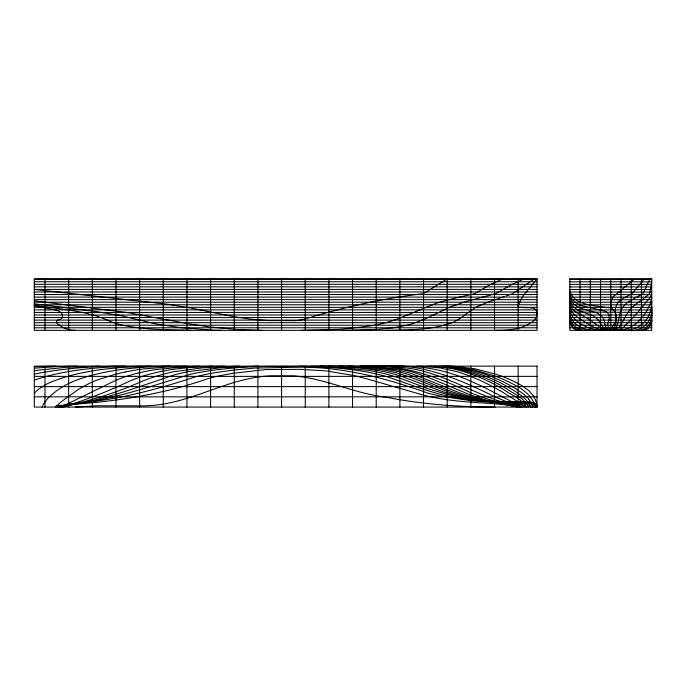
<?xml version="1.0" encoding="UTF-8"?>
<svg xmlns="http://www.w3.org/2000/svg" width="686" height="686" viewBox="0 0 686 686"><rect width="100%" height="100%" fill="white"/><g stroke="black" fill="none" stroke-linecap="round" stroke-linejoin="round"><path stroke-width="1.03" d="M634.704 330.335C645.517 332.418 653.638 322.626 651.7 312.233M651.7 306.067C654.015 320.13 642.456 332.83 628.127 330.335M651.7 301.017L651.674 302.749A29.387 29.387 0 0 1 651.589 304.172L651.374 306.248A26.943 26.943 0 0 1 650.885 309.086C649.102 319.041 641.067 327.814 631.129 329.512A37.841 37.841 0 0 1 624.852 330.275L622.614 330.335M569.852 278.953L651.7 278.928L651.246 284.939M651.7 318.981C652.386 325.104 647.155 330.944 640.895 330.335M651.7 293.634L651.46 294.766A11.816 11.816 0 0 1 651.16 295.623M651.246 284.973L649.591 293.565A9.364 9.364 0 0 1 649.368 293.831L647.181 295.7A55.892 55.892 0 0 1 644.72 297.69L635.948 304.104A40.997 40.997 0 0 0 632.175 307.397A42.575 42.575 0 0 0 626.078 315.354L622.313 322.197A35.895 35.895 0 0 1 620.727 324.872L619.158 326.87A13.025 13.025 0 0 1 616.302 329.194L615.505 329.632A7.297 7.297 0 0 1 614.15 330.112A8.378 8.378 0 0 1 613.19 330.292L612.478 330.335M618.652 319.547L619.527 315.363M618.592 319.848L618.283 321.331A37.421 37.421 0 0 1 618 322.549L617.915 322.857A19.491 19.491 0 0 1 617.203 325.053L616.44 326.613A9.321 9.321 0 0 1 614.253 329.143L613.438 329.709A5.025 5.025 0 0 1 611.818 330.283L611.243 330.335M608.825 320.285L608.491 321.537M608.379 321.923C607.187 324.667 607.659 328.457 610.772 329.649M518.83 303.787L523.041 295.923L537.027 278.928L34.3 278.928L34.3 330.335L537.027 330.335L537.027 278.928M649.882 278.928L643.014 293.634L639.112 295.82M651.108 295.743L651.04 295.88A11.242 11.242 0 0 1 650.534 296.798L638.134 311.967L623.771 327.042A19.088 19.088 0 0 1 619.801 329.306L619.595 329.391A13.085 13.085 0 0 1 616.774 330.189A14.912 14.912 0 0 1 615.342 330.326L614.793 330.335M612.324 298.024L612.066 298.582A14.552 14.552 0 0 0 611.706 299.559L611.312 300.888A12.339 12.339 0 0 0 611.012 302.329L610.977 302.655A15.787 15.787 0 0 0 610.926 303.161C609.348 308.4 616.157 310.612 615.839 316.092C616.577 320.748 614.27 325.31 610.772 328.294M616.731 304.635L615.831 306.702A12.923 12.923 0 0 0 615.539 312.19M642.182 281.552L644.274 278.928M641.882 281.92L641.281 282.675M640.981 283.044L631.96 293.634L621.885 299.13A17.622 17.622 0 0 0 616.68 304.601M55.18 407.072L62.889 400.47L77.612 390A107.582 107.582 0 0 1 98.57 379.487M34.3 393.198L36.898 390.703A18.445 18.445 0 0 1 38.227 389.485L42.841 386.372A67.125 67.125 0 0 1 50.25 382.334C88.091 367.216 129.671 366.384 169.871 366.153M634.593 278.928L616.037 294.466A17.922 17.922 0 0 0 614.647 295.366M465.991 314.214L470.845 310.629A75.126 75.126 0 0 1 472.32 309.6L474.901 307.928A36.478 36.478 0 0 1 476.504 307.002L486.743 302.586L504.236 296.601M465.46 314.608L459.483 318.784A67.622 67.622 0 0 1 457.648 319.925L456.602 320.534A39.291 39.291 0 0 1 453.66 322.034C435.173 329.366 414.816 329.657 395.205 330.266M534.377 278.928L515.718 291.619M514.826 292.219L512.674 293.634L506.139 295.94M59.305 407.072L59.459 406.978A7.143 7.143 0 0 1 60.128 406.627L60.342 406.532A14.08 14.08 0 0 1 60.762 406.361L67.074 404.414A39.411 39.411 0 0 1 71.25 403.625C113.387 400.976 154.324 390.274 194.31 377.206A220.129 220.129 0 0 1 212.823 373.038L232.408 370.191L255.175 368.022L293.659 367.319C339.596 365.938 384.4 377.523 427.301 392.958A239.182 239.182 0 0 0 441.432 396.259L471.728 400.813L518.17 404.294A36.375 36.375 0 0 1 521.617 404.98L522.329 405.186A19.903 19.903 0 0 1 524.438 405.923L524.67 406.018A13.326 13.326 0 0 1 526.308 406.849L526.642 407.072M638.906 295.932L631.746 299.876A49.992 49.992 0 0 0 628.136 302.114L627.458 302.62A24.31 24.31 0 0 0 624.586 305.09L623.3 306.573A14.14 14.14 0 0 0 622.588 307.585M489.633 284.887L474.849 293.617L450.299 299.285L436.399 303.221L396.457 319.402M489.701 284.853L502.692 278.928M520.048 407.072A26.634 26.634 0 0 0 518.033 406.515C489.127 401.842 459.448 403.428 430.782 396.757A251.436 251.436 0 0 1 423.716 395.196L364.515 378.175A345.615 345.615 0 0 0 352.553 375.336L326.725 370.98L301.188 369.351L265.748 369.514L232.511 373.398A254.6 254.6 0 0 0 217.445 376.271A229.047 229.047 0 0 0 208.87 378.363C164.005 393.996 116.989 401.542 69.706 404.569A13.54 13.54 0 0 0 67.108 405.34L67.039 405.366A22.672 22.672 0 0 0 65.607 406.018L63.506 407.072M65.204 404.954L116.02 380.241A154.967 154.967 0 0 1 138.143 373.081M64.578 405.323L64.012 405.58M63.849 405.658L60.771 407.072M524.001 278.928L510.401 285.239L495.721 293.659M423.819 319.505L449.373 307.414A91.075 91.075 0 0 1 451.397 306.548L465.271 301.729L495.155 293.814M422.825 319.899L412.115 323.818A87.962 87.962 0 0 1 407.39 325.155L393.189 327.839L377.626 329.391M34.3 380.155C71.516 367.473 111.501 366.307 150.448 366.144M98.587 379.521L115.257 374.324A202.241 202.241 0 0 1 125.229 372.001M396.002 319.556L395.925 319.582A151.949 151.949 0 0 1 382.797 323.38L376.545 324.77A200.509 200.509 0 0 1 369.042 326.133L340.822 329.28M65.719 406.043C87.242 399.441 108.225 391.226 128.591 381.622C158.792 368.142 192.509 366.658 225.085 366.144M65.35 406.163L62.812 406.961A15.495 15.495 0 0 0 62.486 407.072M62.186 407.072L65.179 406.344M65.384 406.292C91.392 400.307 117.04 392.606 141.367 381.562A194.524 194.524 0 0 1 174.69 371.538M138.135 373.064L141.505 372.266A189.396 189.396 0 0 1 154.967 369.72L179.518 367.242L212.531 366.144M125.229 371.992L126.704 371.692A228.172 228.172 0 0 1 144.249 368.871L169.468 366.873L200.175 366.144M34.3 374.162C64.424 367.902 95.268 366.067 125.975 366.144M174.698 371.58L202.087 367.91L239.157 366.144M66.25 405.598C103.903 400.315 139.301 386.424 175.153 374.642A194.318 194.318 0 0 1 190.339 371.315L223.396 367.456L258.733 366.153M66.019 405.64L61.191 406.455M67.142 404.68C109.811 400.933 150.054 386.329 190.751 374.239A198.417 198.417 0 0 1 197.285 372.815C222.11 368.279 247.397 366.401 272.625 366.375L294.285 366.375C318.836 366.504 343.489 367.679 367.679 372.129A204.445 204.445 0 0 1 386.681 376.674C412.363 384.863 437.359 395.848 464.413 398.986A257.164 257.164 0 0 0 475.201 400.392L520.314 403.042A40.328 40.328 0 0 1 524.524 403.677A23.007 23.007 0 0 1 526.008 404.054L526.316 404.148M67.031 404.697L65.616 404.894M34.3 370.612L66.628 367.267L100.036 366.144M65.084 404.972L64.278 405.074M63.798 405.134L60.814 405.469M61.097 406.464L58.739 406.798A3.739 3.739 0 0 0 57.838 407.055M59.536 405.58L60.334 405.503M59.648 405.572L58.001 405.709M34.3 368.176L56.921 366.607L77.012 366.144M75.246 407.072L97.249 405.786L144.283 405.863A204.248 204.248 0 0 0 148.691 405.623C191.162 403.865 228.284 377.369 270.738 375.885A89.403 89.403 0 0 1 272.625 375.868L293.659 375.868C325.061 378.372 354.019 393.421 385.361 397.091C421.504 404.2 458.351 407.064 495.155 407.072M515.58 404.569L529.695 403.394A21.755 21.755 0 0 1 530.853 403.368L533.888 404.028L535.766 405.932A2.684 2.684 0 0 1 536.015 407.072M515.486 404.577L515.229 404.594A28.983 28.983 0 0 1 513.823 404.654L511.816 404.663A36.95 36.95 0 0 1 510.367 404.603L491.51 401.91M340.796 329.28L301.454 330.335M376.22 329.486L343.249 330.335M57.778 405.718L56.912 405.786L56.912 407.072M34.3 366.684L55.343 366.144M517.604 402.219L530.158 402.159A19.337 19.337 0 0 1 531.178 402.288L531.684 402.373A9.715 9.715 0 0 1 533.133 402.776L533.965 403.136A6.397 6.397 0 0 1 536.066 404.98A4.022 4.022 0 0 1 537.018 407.064L537.027 366.144M517.321 402.236L495.155 401.936A161.836 161.836 0 0 1 484.608 400.735L480.457 400.092A202.404 202.404 0 0 1 465.948 397.091L464.13 396.637A216.896 216.896 0 0 1 449.982 392.503L411.3 377.557L397.254 373.064A162.136 162.136 0 0 0 379.469 369.351L354.087 366.924L319.976 366.144M641.47 330.326L641.47 278.953M394.904 330.266L385.438 330.335M299.756 366.144L337.435 367.199L367.747 370.303A196.745 196.745 0 0 1 377.969 372.138L386.184 374.059A179.089 179.089 0 0 1 389.837 375.045L402.948 379.238L423.802 387.161A213.518 213.518 0 0 0 428.982 388.988L446.457 394.227A220.841 220.841 0 0 0 484.17 400.933L516.369 401.919M517.819 401.91L525.142 401.97A28.34 28.34 0 0 1 527.097 402.142L531.641 402.939A5.985 5.985 0 0 1 535.5 406.069M517.536 401.91L516.464 401.919M513.025 401.945L495.155 401.593M618.18 330.335C633.375 330.043 645.037 316.941 650.217 303.649A32.739 32.739 0 0 0 650.937 301.471L651.366 299.782A15.649 15.649 0 0 0 651.674 297.733A9.904 9.904 0 0 0 651.7 296.961M495.635 330.335C507.606 330.352 520.494 329.786 530.732 322.814C537.009 320.585 540.834 307.98 531.093 307.903A27.423 27.423 0 0 0 530.167 307.843L518.17 307.319A12.494 12.494 0 0 1 518.865 303.795M34.3 279.185L537.027 279.185M569.852 279.279L651.7 279.279M34.3 281.74L537.027 281.74M569.852 281.835L651.7 281.835M34.3 284.296L537.027 284.296M569.852 284.39L651.7 284.39M34.3 286.859L537.027 286.859M569.852 286.937L651.7 286.937M537.027 289.415L34.3 289.415L167.23 304.198L189.919 307.868L233.403 316.563L250.844 319.222L267.634 320.542L293.659 320.619M569.852 289.492L651.7 289.492M34.3 291.97L537.027 291.97M569.852 292.047L651.7 292.047M34.3 294.534L537.027 294.534M569.852 294.603L651.7 294.603M34.3 297.089L537.027 297.089M569.852 297.149L651.7 297.149M34.3 299.645L537.027 299.645M569.852 299.705L651.7 299.705M34.3 302.2L537.027 302.2M569.852 302.26L651.7 302.26M34.3 304.764L537.027 304.764M569.852 304.807L651.7 304.807M34.3 307.319L537.027 307.319M569.852 307.362L651.7 307.362M34.3 309.875L537.027 309.875M569.852 309.918L651.7 309.918M34.3 312.439L537.027 312.439M569.852 312.036L651.7 312.473M34.3 314.994L537.027 314.994M569.852 315.02L651.7 315.02M34.3 317.549L537.027 317.549M569.852 317.575L651.7 317.575M34.3 320.105L537.027 320.105M569.852 320.13L651.7 320.13M34.3 322.669L537.027 322.669M569.852 322.677L651.7 322.677M34.3 325.224L537.027 325.224M569.852 325.233L651.7 325.233M34.3 327.779L537.027 327.779M569.852 327.788L651.7 327.788M537.095 366.144L34.3 366.144L34.3 407.072L537.095 407.072A3.97 3.97 0 0 0 536.401 404.98L536.366 404.886A3.996 3.996 0 0 0 536.075 404.5A5.574 5.574 0 0 0 533.819 402.914L533.142 402.699M34.3 376.382L537.095 376.382M34.3 386.612L537.095 386.612M34.3 396.842L537.095 396.842M607.71 330.335L607.153 330.335A36.504 36.504 0 0 1 604.598 330.189M262.601 330.335L236.173 329.469L208.398 326.759L187.801 323.638L127.227 312.542L34.3 300.794M221.527 330.335L213.861 330.223M311.032 366.144C333.85 366.264 356.806 366.761 379.341 370.706A168.456 168.456 0 0 1 401.439 376.331L442.873 391.706A207.395 207.395 0 0 0 495.138 401.807M329.031 366.144C350.803 366.29 372.781 366.195 394.193 370.697A149.591 149.591 0 0 1 411.9 375.688L450.273 391.029A230.042 230.042 0 0 0 482.344 400.23L512.982 406.009A33.768 33.768 0 0 1 513.805 406.138L518.17 407.072L518.17 366.144M338.678 366.153L374.153 367.001L397.288 369.977A141.685 141.685 0 0 1 412.981 374.059L457.648 392.015A240.203 240.203 0 0 0 491.502 401.953M348.668 366.153L377.3 366.676L397.005 368.716A140.621 140.621 0 0 1 415.116 372.807L429.11 377.772L470.253 394.87A241.866 241.866 0 0 0 495.146 402.365L509.535 403.325L529.866 402.322M359.73 366.153C399.363 362.825 436.973 376.451 472.028 393.387C486.142 398.84 500.608 403.591 515.495 406.472M371.572 366.153L389.545 366.444L404.491 367.636A152.181 152.181 0 0 1 409.996 368.416C446.697 374.264 477.893 396.499 513.66 405.563M383.628 366.144C423.862 363.28 461.052 380.181 496.201 397.4C504.27 400.821 512.373 404.183 520.657 407.072M191.728 330.335C168.464 329.726 144.918 329.872 122.031 325.095A71.413 71.413 0 0 1 118.789 324.298L117.7 323.989A64.716 64.716 0 0 1 112.367 322.171L109.871 321.159M75.246 330.335L71.198 330.103A24.516 24.516 0 0 1 69.226 329.777L63.575 327.814L58.01 324.272M446.783 366.144L451.911 366.238A144.129 144.129 0 0 1 454.981 366.367L475.518 368.888L496.278 374.35A157.214 157.214 0 0 1 504.939 377.489L508.429 378.938A132.621 132.621 0 0 1 511.019 380.078L518.016 383.508A88.374 88.374 0 0 1 521.729 385.575L528.64 390.471L533.322 395.736M399.029 366.144L413.992 366.556A147.13 147.13 0 0 1 424.471 367.61L427.798 368.099A162.788 162.788 0 0 1 461.772 377.231M594.11 330.335C586.298 330.292 577.955 327.599 573.05 321.211A15.092 15.092 0 0 1 572.261 320.07L570.881 317.361A14.5 14.5 0 0 1 570.46 316.186L570.435 316.083A14.646 14.646 0 0 1 570.255 315.44L570.075 314.574A14.02 14.02 0 0 1 569.86 312.687M434.392 366.144L449.064 367.079A143.674 143.674 0 0 1 453.223 367.61C476.213 371.032 498.293 379.967 517.553 392.932A64.252 64.252 0 0 1 526.171 399.904L529.438 403.848L530.45 407.072M430.268 366.144L440.129 366.581A148.073 148.073 0 0 1 451.311 367.91L455.47 368.648A120.264 120.264 0 0 1 457.956 369.154C475.175 372.978 491.69 379.821 506.808 388.876C514.2 394.261 524.764 398.18 528.323 407.072M438.526 366.144C466.18 366.495 493.603 374.865 517.03 389.502M602.034 330.335L601.168 330.326A41.477 41.477 0 0 1 577.252 321.262M426.135 366.144L436.665 366.607A133.127 133.127 0 0 1 452.177 368.734C470.425 372.481 487.703 380.035 503.661 389.528C511.121 395.085 521.875 398.557 526.205 407.072M609.511 330.335L609.022 330.318A9.69 9.69 0 0 1 607.745 330.137A6.86 6.86 0 0 1 605.386 329.169M513.608 401.996L527.68 402.939A13.428 13.428 0 0 1 527.997 403.008M213.235 330.206L180.512 327.659M610.223 307.825L610.772 307.877M610.051 307.808L604.169 307.165M180.332 327.634L156.897 324.109L119.724 315.431M604.057 307.148C592.129 305.15 573.753 305.073 569.852 290.718M34.3 303.752L95.345 311.47L119.63 315.414M34.3 305.133C56.741 308.829 79.842 310.046 101.434 317.704A57.084 57.084 0 0 1 102.814 318.227L109.563 321.031M519.431 407.072L517.201 406.549M518.35 407.038L515.598 406.506M34.3 305.785L55.18 309.875C58.464 310.509 63.103 312.722 62.52 316.743C61.997 320.971 53.945 318.647 57.435 323.835M599.864 309.866L583.237 306.153A42.258 42.258 0 0 1 580.768 305.219L579.61 304.713A24.207 24.207 0 0 1 574.782 301.806L573.23 300.425A11.936 11.936 0 0 1 572.39 299.49L571.875 298.796A15.804 15.804 0 0 1 570.666 296.746L570.306 295.94A6.577 6.577 0 0 1 569.843 293.557M599.898 309.875L601.03 310.115M609.622 330.335L609.442 330.3A5.016 5.016 0 0 1 608.371 329.897A4.288 4.288 0 0 1 607.324 329.126L607.187 328.988M515.649 406.129L516.995 406.498M515.272 406.018L513.891 405.623M582.097 308.666L595.319 312.396A29.97 29.97 0 0 1 596.846 312.902L601.776 315.894L604.22 320.525A24.276 24.276 0 0 1 604.375 321.322L604.966 324.461M582.028 308.64L580.133 307.885A32.131 32.131 0 0 1 578.221 306.994L577.766 306.753A19.577 19.577 0 0 1 573.042 303.323L570.812 299.988A15.727 15.727 0 0 1 570.452 299.13A8.746 8.746 0 0 1 569.792 296.241M461.755 377.257L481.812 386.149L520.365 406.078A29.772 29.772 0 0 1 520.966 406.404L521.489 406.687A20.631 20.631 0 0 0 522.217 407.072M590.149 314.634L582.002 311.718A44.864 44.864 0 0 1 580.716 311.212L578.375 310.149A26.437 26.437 0 0 1 577.844 309.875M605.789 311.59L606.115 311.761A6.294 6.294 0 0 1 607.204 312.524A5.865 5.865 0 0 1 608.533 314.428L608.688 314.754M577.766 309.832L577.578 309.729A25.905 25.905 0 0 1 576.283 308.992L575.828 308.7A14.397 14.397 0 0 1 571.129 304.027M592.044 326.253L581.274 319.762L574.491 314.823A14.569 14.569 0 0 1 571.567 311.315M576.394 312.43L588.005 318.69A56.235 56.235 0 0 1 589.068 319.324A45.319 45.319 0 0 1 593.982 322.823M595.131 317.258L595.688 317.661A12.94 12.94 0 0 1 596.657 318.467A16.738 16.738 0 0 1 598.441 320.405A28.237 28.237 0 0 1 599.624 322.043L601.631 325.13A16.584 16.584 0 0 0 605.301 329.271M577.149 321.391L576.729 321.048A24.07 24.07 0 0 1 575.142 319.625L573.856 318.27A18.385 18.385 0 0 1 572.836 317.018M593.982 322.823L601.202 328.294L607.153 330.215A25.313 25.313 0 0 0 609.734 330.335M528.546 398.995L531.496 403.171L532.568 407.072M530.955 407.072L530.724 406.781A5.822 5.822 0 0 0 530.312 406.318L529.995 406.009A7.803 7.803 0 0 0 528.271 404.92A15.538 15.538 0 0 0 526.316 404.148M571.232 303.932L571.172 303.821A11.508 11.508 0 0 1 569.86 299.182M524.095 407.072L523.195 405.829A16.455 16.455 0 0 0 521.111 403.96C502.263 391.32 482.352 379.778 460.649 372.807A114.682 114.682 0 0 0 456.67 371.623L440.069 367.945L421.933 366.247A144.266 144.266 0 0 0 416.848 366.144M535.457 406.086L535.715 406.644A3.679 3.679 0 0 1 535.886 407.072M615.754 313.768L615.488 312.199M615.865 314.394C616.963 319.83 616.517 327.754 610.797 330.335L610.772 278.953M569.86 299.113L569.852 298.616M569.86 304.43L569.852 303.666M569.86 301.557L569.852 300.914M569.852 307.319L569.852 307.645A20.031 20.031 0 0 0 569.989 309.875L570.032 310.123A15.126 15.126 0 0 0 570.598 312.636L570.872 313.433A14.929 14.929 0 0 0 572.767 316.923M569.852 316.752C570.152 324.272 577.818 330.258 585.209 330.309A19.345 19.345 0 0 0 586.196 330.343M651.7 278.928L651.7 330.335L569.852 330.335L569.852 278.928M631.24 278.953L631.24 330.335M621.01 278.953L621.01 330.335M600.542 278.953L600.542 330.335M590.303 278.953L590.303 330.335M580.082 278.953L580.082 330.335M518.17 278.928L518.17 330.335M494.512 278.928L494.512 330.335M494.512 366.144L494.512 407.072M470.853 278.928L470.853 330.335M470.853 366.144L470.853 407.072M447.195 330.335L447.195 278.928L423.451 293.634C382.968 298.341 343.129 307.337 304.181 319.23A49.684 49.684 0 0 1 293.668 320.722M447.195 366.144L447.195 407.072M423.536 278.928L423.536 330.335M423.536 366.144L423.536 407.072M399.878 278.928L399.878 330.335M399.878 366.144L399.878 407.072M376.211 278.928L376.211 330.335M376.211 366.144L376.211 407.072M352.553 278.928L352.553 330.335M352.553 366.144L352.553 407.072M328.894 278.928L328.894 330.335M328.894 366.144L328.894 407.072M305.236 278.928L305.236 330.335M305.236 366.144L305.236 407.072M281.577 278.928L281.577 330.335M281.577 366.144L281.577 407.072M257.919 278.928L257.919 330.335M257.919 366.144L257.919 407.072M234.26 278.928L234.26 330.335M234.26 366.144L234.26 407.072M210.602 278.928L210.602 330.335M210.602 366.144L210.602 407.072M186.935 278.928L186.935 330.335M186.935 407.072L186.935 366.144C155.705 366.238 124.097 366.993 93.682 374.822A179.809 179.809 0 0 0 83.924 377.609L80.013 378.904A138.452 138.452 0 0 0 74.148 381.056L69.758 382.925A64.741 64.741 0 0 0 64.218 385.815L59.862 388.542A84.85 84.85 0 0 0 56.286 391.071L49.486 396.688A39.659 39.659 0 0 0 45.876 400.633L45.49 401.104A26.257 26.257 0 0 0 44.041 403.188L43.793 403.6A22.252 22.252 0 0 0 43.467 404.157L42.583 405.94A17.759 17.759 0 0 0 42.129 407.072M163.277 278.928L163.277 330.335M163.277 366.144L163.277 407.072M139.618 278.928L139.618 330.335M139.618 366.144L139.618 407.072M115.96 278.928L115.96 330.335M115.96 366.144L115.96 407.072M92.301 278.928L92.301 330.335M92.301 366.144L92.301 407.072M68.643 278.928L68.643 330.335M68.643 366.144L68.643 407.072M44.984 278.928L44.984 330.335M44.984 366.144L44.984 407.072M619.604 315.38A27.131 27.131 0 0 1 622.451 307.508M579.644 330.326A9.767 9.767 0 0 1 569.817 320.619M612.289 298.007A7.7 7.7 0 0 1 614.502 295.512M607.11 329.048A10.659 10.659 0 0 1 605.035 324.452M580.699 330.129A10.822 10.822 0 0 1 569.912 319.95M571.489 311.341A15.229 15.229 0 0 1 569.92 304.43M604.58 330.343A33.691 33.691 0 0 1 592.069 326.21M590.14 314.651A26.514 26.514 0 0 1 595.156 317.215M569.86 301.557A14.663 14.663 0 0 0 570.032 303.452L570.066 303.649A13.72 13.72 0 0 0 570.598 305.716A11.336 11.336 0 0 0 572.853 309.532L573.367 310.063A19.577 19.577 0 0 0 576.403 312.413M651.734 320.619A9.767 9.767 0 0 1 641.907 330.326M533.279 395.771A20.494 20.494 0 0 1 536.838 407.072M442.65 366.144A120.067 120.067 0 0 1 452.503 366.573L473.975 369.737L496.192 376.451A155.233 155.233 0 0 1 503.37 379.384C514.611 384.735 527.423 390.154 533.408 401.807A13.3 13.3 0 0 1 534.737 406.738M516.961 389.605A56.466 56.466 0 0 1 528.683 398.866M529.875 402.339A14.672 14.672 0 0 1 533.151 402.639M528.211 403.059A14.38 14.38 0 0 1 529.18 403.342L530.338 403.754A8.095 8.095 0 0 1 531.65 404.363L531.976 404.611A5.531 5.531 0 0 1 533.425 406.112M533.717 406.618A2.221 2.221 0 0 1 533.974 407.064M601.013 310.218A21.926 21.926 0 0 1 605.815 311.53M608.816 314.711A9.527 9.527 0 0 1 608.722 320.259"/></g></svg>
